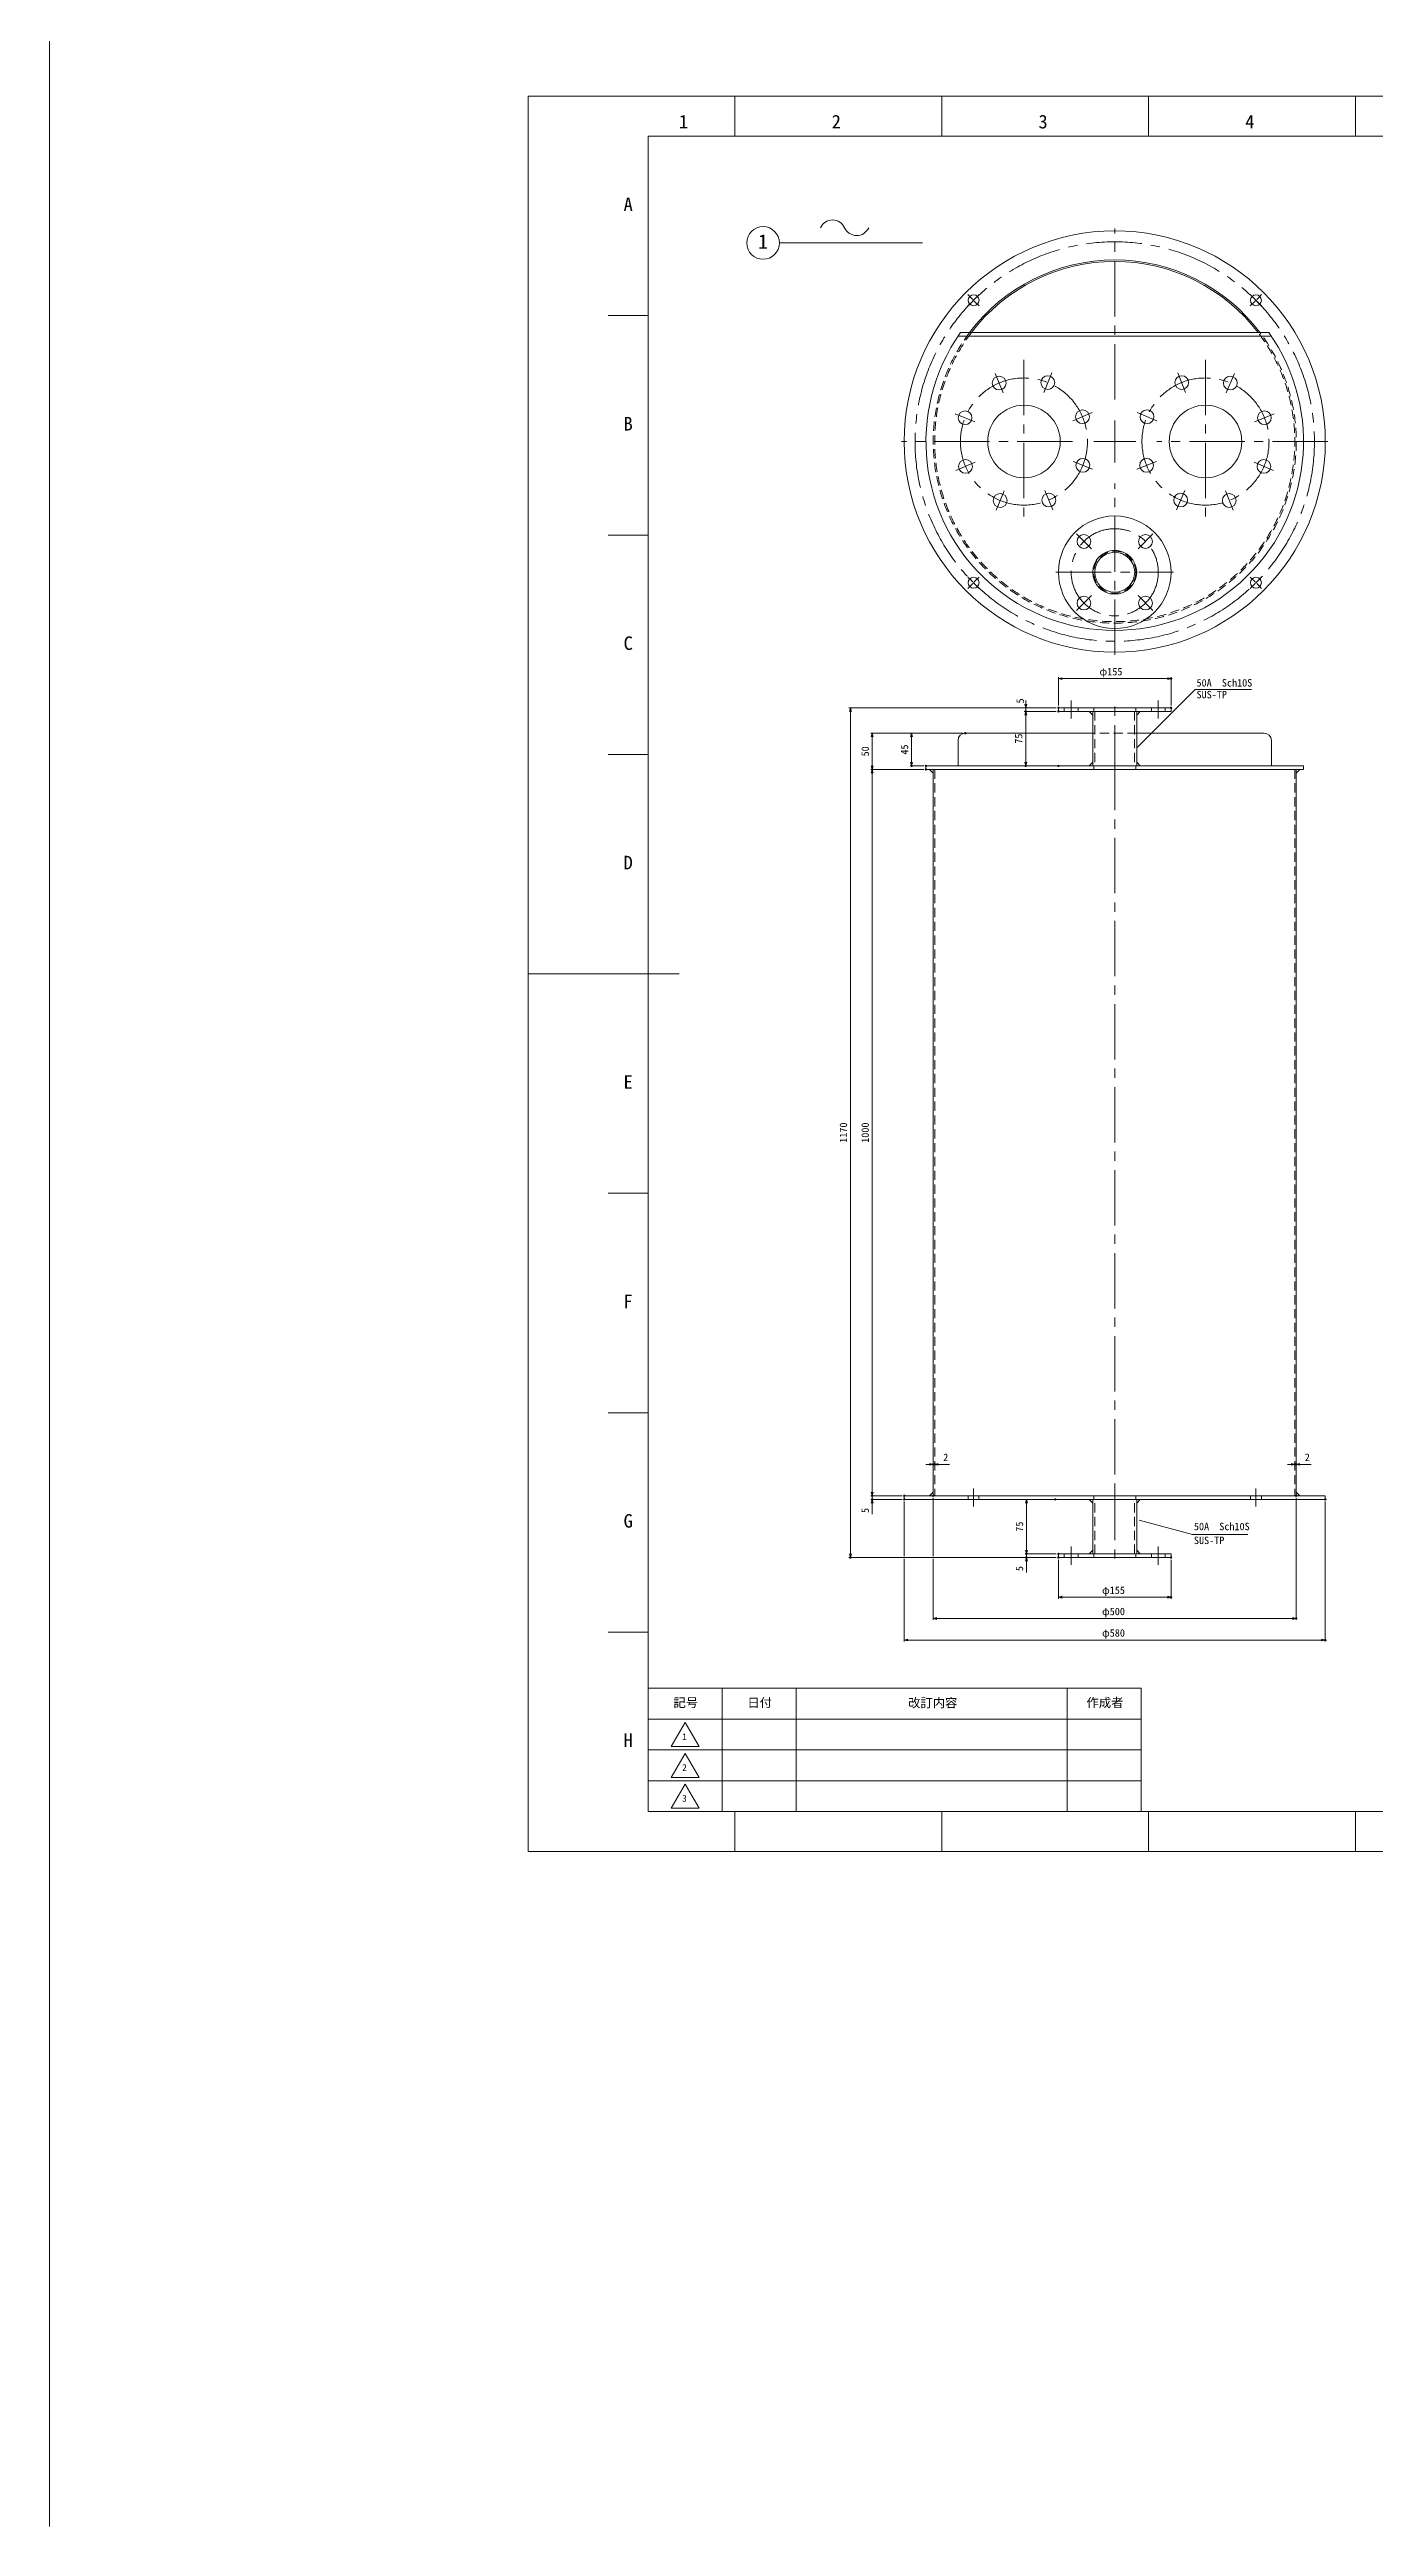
# Model space of a CAD drawing. Units: millimetres at full size. Extents: x -34906 to 7411, y -8440 to 3030.
# Drawn here: x -2950 to -1126, y -8440 to -5029 of the extents above; entities that cross this region are included whole.
import ezdxf
from ezdxf.enums import TextEntityAlignment as Align

# ---------------------------------------------------------------- set-up
doc = ezdxf.new("R2010")
doc.units = ezdxf.units.MM
doc.header["$LTSCALE"] = 4
doc.header["$PDMODE"] = 32
doc.header["$PDSIZE"] = 2
doc.linetypes.add('USER1', pattern=[28.575, 19.05, -3.175, 3.175, -3.175])
doc.linetypes.add('USER4', pattern=[4.7625, 3.175, -1.5875])
for name, color, linetype, lineweight in [('0-1_Defpoints', 7, 'Continuous', 18), ('0-2_01_外形線', 7, 'Continuous', 18), ('0-3_04_中心線', 7, 'USER1', 9), ('0-4_06_文字', 7, 'Continuous', 9), ('0-5_07_寸法線', 7, 'Continuous', 9), ('0-7_99_図枠', 7, 'Continuous', 18), ('0-9_10_補助線', 8, 'Continuous', 18), ('0-A_03_かくれ線', 6, 'USER4', 18)]:
    doc.layers.add(name, color=color, linetype=linetype, lineweight=lineweight)
doc.styles.add('ＭＳ ゴシック', font='')
doc.styles.get('ＭＳ ゴシック').set_extended_font_data('MS Gothic')

# ---------------------------------------------------------------- blocks, each defined once
blk = doc.blocks.new('AM_BALLOON1')
at = {"layer": '0-9_10_補助線', "color": 3, "lineweight": 9}
blk.add_circle((0, 0), 2.5, dxfattribs=at)

msp = doc.modelspace()

# ---------------------------------------------------------------- linework, layer by layer
at = {"layer": '0-1_Defpoints'}
msp.add_lwpolyline([(-2291.187, -7510.374), (1126.689, -7510.374), (1126.689, -5093.694), (-2291.187, -5093.694)], close=True, dxfattribs=at)
at = {"layer": '0-2_01_外形線'}
for p, q in [((-2950.481, -8439.841), (-2950.481, -0.144)), ((-1270.977, -5419.167), (-1695.712, -5419.167)), ((-1680.838, -5419.167), (-1285.85, -5419.167)), ((-1699.157, -5424.167), (-1267.532, -5424.167)), ((-1699.157, -5980.711), (-1699.157, -6015.711)), ((-1513.594, -5970.711), (-1689.157, -5970.711)), ((-1277.532, -5970.711), (-1453.094, -5970.711)), ((-1267.532, -5980.711), (-1267.532, -6015.711))]:
    msp.add_line(p, q, dxfattribs=at)
for points in [[(-1560.844, -5935.711), (-1405.844, -5935.711), (-1405.844, -5940.711), (-1560.844, -5940.711)], [(-1513.594, -5940.711), (-1513.594, -5945.711), (-1518.594, -5940.711)], [(-1513.594, -5940.711), (-1453.094, -5940.711), (-1453.094, -6015.711), (-1513.594, -6015.711)], [(-1453.094, -5940.711), (-1453.094, -5945.711), (-1448.094, -5940.711)], [(-1743.344, -6020.711), (-1223.344, -6020.711), (-1223.344, -6015.711), (-1743.344, -6015.711)], [(-1733.344, -6020.711), (-1733.344, -6025.711), (-1738.344, -6020.711)], [(-1733.344, -7020.711), (-1233.344, -7020.711), (-1233.344, -6020.711), (-1733.344, -6020.711)], [(-1513.594, -6015.711), (-1513.594, -6010.711), (-1518.594, -6015.711)], [(-1453.094, -6015.711), (-1453.094, -6010.711), (-1448.094, -6015.711)], [(-1233.344, -6020.711), (-1233.344, -6025.711), (-1228.344, -6020.711)], [(-1773.344, -7025.711), (-1193.344, -7025.711), (-1193.344, -7020.711), (-1773.344, -7020.711)], [(-1733.344, -7020.711), (-1733.344, -7015.711), (-1738.344, -7020.711)], [(-1233.344, -7020.711), (-1233.344, -7015.711), (-1228.344, -7020.711)], [(-1513.594, -7025.711), (-1513.594, -7030.711), (-1518.594, -7025.711)], [(-1513.594, -7100.711), (-1453.094, -7100.711), (-1453.094, -7025.711), (-1513.594, -7025.711)], [(-1453.094, -7025.711), (-1453.094, -7030.711), (-1448.094, -7025.711)], [(-1560.844, -7105.711), (-1405.844, -7105.711), (-1405.844, -7100.711), (-1560.844, -7100.711)], [(-1513.594, -7100.711), (-1513.594, -7095.711), (-1518.594, -7100.711)], [(-1453.094, -7100.711), (-1453.094, -7095.711), (-1448.094, -7100.711)]]:
    msp.add_lwpolyline(points, close=True, dxfattribs=at)
for centre, radius in [((-1483.337, -5569.15), 290), ((-1677.791, -5374.695), 7.5), ((-1288.882, -5374.695), 7.5), ((-1642.533, -5488.623), 9.5), ((-1575.566, -5488.039), 9.5), ((-1391.122, -5488.039), 9.5), ((-1324.155, -5488.623), 9.5), ((-1608.344, -5569.167), 50), ((-1358.344, -5569.167), 50), ((-1689.473, -5536.389), 9.5), ((-1527.8, -5534.978), 9.5), ((-1438.888, -5534.978), 9.5), ((-1277.216, -5536.389), 9.5), ((-1527.216, -5601.945), 9.5), ((-1439.473, -5601.945), 9.5), ((-1688.888, -5603.356), 9.5), ((-1277.8, -5603.356), 9.5), ((-1641.122, -5650.296), 9.5), ((-1574.155, -5649.712), 9.5), ((-1392.533, -5649.712), 9.5), ((-1325.566, -5650.296), 9.5), ((-1483.337, -5749.15), 77.5), ((-1525.763, -5706.723), 9.5), ((-1483.337, -5749.15), 30.25), ((-1483.337, -5749.15), 27.45), ((-1440.91, -5706.723), 9.5), ((-1677.791, -5763.604), 7.5), ((-1288.882, -5763.604), 7.5), ((-1525.763, -5791.576), 9.5), ((-1440.91, -5791.576), 9.5)]:
    msp.add_circle(centre, radius, dxfattribs=at)
for centre, radius, start, end in [((-1483.344, -5569.167), 250, 36.8699, 143.1301), ((-1483.344, -5569.167), 248, 37.21724, 142.78276), ((-1483.344, -5569.167), 260, 144.76558, 35.23442), ((-1689.157, -5980.711), 10, 90, 180), ((-1277.532, -5980.711), 10, 0, 90)]:
    msp.add_arc(centre, radius, start, end, dxfattribs=at)
at = {"layer": '0-3_04_中心線'}
for p, q in [((-1483.344, -5511.167), (-1483.344, -5275.667)), ((-1685.569, -5366.917), (-1678.852, -5373.635)), ((-1685.569, -5382.474), (-1678.852, -5375.756)), ((-1676.731, -5373.635), (-1670.013, -5366.917)), ((-1676.731, -5375.756), (-1670.013, -5382.474)), ((-1289.943, -5373.635), (-1296.661, -5366.917)), ((-1296.661, -5382.474), (-1289.943, -5375.756)), ((-1287.822, -5373.635), (-1281.104, -5366.917)), ((-1281.104, -5382.474), (-1287.822, -5375.756)), ((-1541.344, -5569.167), (-1776.844, -5569.167)), ((-1189.844, -5569.167), (-1425.344, -5569.167)), ((-1483.344, -5862.667), (-1483.344, -5627.167)), ((-1678.852, -5762.543), (-1685.569, -5755.826)), ((-1676.731, -5762.543), (-1670.013, -5755.826)), ((-1289.943, -5762.543), (-1296.661, -5755.826)), ((-1281.104, -5755.826), (-1287.822, -5762.543)), ((-1685.569, -5771.382), (-1678.852, -5764.665)), ((-1670.013, -5771.382), (-1676.731, -5764.665)), ((-1289.943, -5764.665), (-1296.661, -5771.382)), ((-1281.104, -5771.382), (-1287.822, -5764.665))]:
    msp.add_line(p, q, dxfattribs=at)
at = {"layer": '0-3_04_中心線', "linetype": 'Continuous'}
for p, q in [((-1678.322, -5374.165), (-1677.261, -5375.226)), ((-1678.322, -5375.226), (-1677.261, -5374.165)), ((-1289.413, -5375.226), (-1288.352, -5374.165)), ((-1288.352, -5375.226), (-1289.413, -5374.165)), ((-1483.344, -5598.167), (-1483.344, -5540.167)), ((-1454.344, -5569.167), (-1512.344, -5569.167)), ((-1678.322, -5764.134), (-1677.261, -5763.074)), ((-1677.261, -5764.134), (-1678.322, -5763.074)), ((-1288.352, -5764.134), (-1289.413, -5763.074)), ((-1288.352, -5763.074), (-1289.413, -5764.134))]:
    msp.add_line(p, q, dxfattribs=at)
at = {"layer": '0-3_04_中心線', "color": 1, "lineweight": 18}
for p, q in [((-1648.199, -5475.276), (-1636.867, -5501.971)), ((-1608.344, -5456.667), (-1608.344, -5681.667)), ((-1570.134, -5474.595), (-1580.998, -5501.483)), ((-1396.554, -5474.595), (-1385.69, -5501.483)), ((-1358.344, -5456.667), (-1358.344, -5681.667)), ((-1318.49, -5475.276), (-1329.821, -5501.971)), ((-1702.917, -5530.957), (-1676.029, -5541.821)), ((-1514.453, -5529.313), (-1541.147, -5540.644)), ((-1452.236, -5529.313), (-1425.541, -5540.644)), ((-1263.771, -5530.957), (-1290.66, -5541.821)), ((-1702.236, -5609.022), (-1675.541, -5597.691)), ((-1513.771, -5607.377), (-1540.66, -5596.514)), ((-1452.917, -5607.377), (-1426.029, -5596.514)), ((-1264.453, -5609.022), (-1291.147, -5597.691)), ((-1646.554, -5663.74), (-1635.69, -5636.852)), ((-1568.49, -5663.059), (-1579.821, -5636.364)), ((-1398.199, -5663.059), (-1386.867, -5636.364)), ((-1320.134, -5663.74), (-1330.998, -5636.852)), ((-1536.016, -5696.47), (-1515.51, -5716.976)), ((-1430.657, -5696.47), (-1451.163, -5716.976)), ((-1564.319, -5749.107), (-1402.319, -5749.107)), ((-1536.016, -5801.829), (-1515.51, -5781.323)), ((-1430.657, -5801.829), (-1451.163, -5781.323)), ((-1543.344, -5925.711), (-1543.344, -5950.711)), ((-1483.344, -6035.711), (-1483.344, -5925.711)), ((-1423.344, -5925.711), (-1423.344, -5950.711)), ((-1483.344, -6000.711), (-1483.344, -7040.711)), ((-1677.798, -7010.711), (-1677.798, -7035.711)), ((-1483.344, -7005.711), (-1483.344, -7115.711)), ((-1288.89, -7010.711), (-1288.89, -7035.711)), ((-1543.344, -7115.711), (-1543.344, -7090.711)), ((-1423.344, -7115.711), (-1423.344, -7090.711))]:
    msp.add_line(p, q, dxfattribs=at)
for centre, radius in [((-1483.344, -5569.167), 275.018), ((-1608.344, -5569.167), 87.5), ((-1358.344, -5569.167), 87.5), ((-1483.337, -5749.15), 60)]:
    msp.add_circle(centre, radius, dxfattribs=at)
at = {"layer": '0-4_06_文字'}
for p, q in [((-1451.795, -5989.963), (-1372.472, -5910.639)), ((-1372.472, -5910.639), (-1295.042, -5910.639)), ((-1449.691, -7054.203), (-1376.275, -7073.875)), ((-1376.275, -7073.875), (-1300.035, -7073.875))]:
    msp.add_line(p, q, dxfattribs=at)
at = {"layer": '0-5_07_寸法線', "color": 3, "lineweight": 18}
for p, q in [((-1945.114, -5295.808), (-1748.173, -5295.808)), ((-1560.844, -5932.711), (-1560.844, -5893.663)), ((-1555.844, -5895.663), (-1410.844, -5895.663)), ((-1405.844, -5932.711), (-1405.844, -5893.663)), ((-1605.937, -5930.711), (-1605.937, -5925.711)), ((-1563.844, -5935.711), (-1849.371, -5935.711)), ((-1847.371, -5940.711), (-1847.371, -7100.711)), ((-1563.844, -5935.711), (-1607.937, -5935.711)), ((-1563.844, -5940.711), (-1607.937, -5940.711)), ((-1563.844, -5940.711), (-1607.937, -5940.711)), ((-1605.937, -5935.711), (-1605.937, -5940.711)), ((-1605.937, -5945.711), (-1605.937, -5950.711)), ((-1605.937, -5945.711), (-1605.937, -6010.711)), ((-1692.157, -5970.711), (-1819.405, -5970.711)), ((-1817.405, -5975.711), (-1817.405, -6015.711)), ((-1692.157, -5970.711), (-1765.217, -5970.711)), ((-1763.217, -5975.711), (-1763.217, -6010.711)), ((-1746.344, -6020.711), (-1819.405, -6020.711)), ((-1746.344, -6020.711), (-1819.405, -6020.711)), ((-1817.405, -6025.711), (-1817.405, -7015.711)), ((-1746.344, -6015.711), (-1765.217, -6015.711)), ((-1563.844, -6015.711), (-1607.937, -6015.711)), ((-1738.344, -6977.437), (-1743.344, -6977.437)), ((-1733.344, -6974.437), (-1733.344, -6975.437)), ((-1733.344, -6977.437), (-1731.344, -6977.437)), ((-1731.344, -6974.437), (-1731.344, -6975.437)), ((-1726.344, -6977.437), (-1710.877, -6977.437)), ((-1240.344, -6977.437), (-1245.344, -6977.437)), ((-1235.344, -6974.437), (-1235.344, -6975.437)), ((-1235.344, -6977.437), (-1233.344, -6977.437)), ((-1233.344, -6974.437), (-1233.344, -6975.437)), ((-1228.344, -6977.437), (-1212.877, -6977.437)), ((-1776.344, -7020.711), (-1819.405, -7020.711)), ((-1776.344, -7020.711), (-1819.405, -7020.711)), ((-1817.405, -7015.711), (-1817.405, -7010.711)), ((-1817.405, -7020.711), (-1817.405, -7025.711)), ((-1733.344, -7023.711), (-1733.344, -7103.836)), ((-1233.344, -7023.711), (-1233.344, -7191.677)), ((-1776.344, -7025.711), (-1819.405, -7025.711)), ((-1817.405, -7030.711), (-1817.405, -7046.178)), ((-1773.344, -7028.711), (-1773.344, -7103.836)), ((-1568.354, -7025.711), (-1606.905, -7025.711)), ((-1604.905, -7030.711), (-1604.905, -7095.711)), ((-1193.344, -7028.711), (-1193.344, -7221.304)), ((-1604.905, -7095.711), (-1604.905, -7090.711)), ((-1563.844, -7105.711), (-1849.371, -7105.711)), ((-1773.344, -7107.586), (-1773.344, -7221.304)), ((-1733.344, -7107.586), (-1733.344, -7191.677)), ((-1563.844, -7100.711), (-1606.905, -7100.711)), ((-1563.844, -7100.711), (-1606.905, -7100.711)), ((-1563.844, -7105.711), (-1606.905, -7105.711)), ((-1604.905, -7100.711), (-1604.905, -7105.711)), ((-1604.905, -7110.711), (-1604.905, -7126.178)), ((-1560.844, -7108.711), (-1560.844, -7162.512)), ((-1405.844, -7108.711), (-1405.844, -7162.512)), ((-1555.844, -7160.512), (-1410.844, -7160.512)), ((-1728.344, -7189.677), (-1238.344, -7189.677)), ((-1768.344, -7219.304), (-1198.344, -7219.304))]:
    msp.add_line(p, q, dxfattribs=at)
at = {"layer": '0-5_07_寸法線'}
for p, q in [((-1560.844, -5895.663), (-1555.844, -5895.663)), ((-1405.844, -5895.663), (-1410.844, -5895.663)), ((-1605.937, -5935.711), (-1605.937, -5930.711)), ((-1847.371, -5935.711), (-1847.371, -5940.711)), ((-1605.937, -5940.711), (-1605.937, -5945.711)), ((-1605.937, -5940.711), (-1605.937, -5945.711)), ((-1817.405, -5970.711), (-1817.405, -5975.711)), ((-1763.217, -5970.711), (-1763.217, -5975.711)), ((-1817.405, -6020.711), (-1817.405, -6015.711)), ((-1817.405, -6020.711), (-1817.405, -6025.711)), ((-1763.217, -6015.711), (-1763.217, -6010.711)), ((-1605.937, -6015.711), (-1605.937, -6010.711)), ((-1733.344, -6977.437), (-1738.344, -6977.437)), ((-1731.344, -6977.437), (-1726.344, -6977.437)), ((-1235.344, -6977.437), (-1240.344, -6977.437)), ((-1233.344, -6977.437), (-1228.344, -6977.437)), ((-1817.405, -7020.711), (-1817.405, -7015.711)), ((-1817.405, -7020.711), (-1817.405, -7015.711)), ((-1817.405, -7025.711), (-1817.405, -7030.711)), ((-1604.905, -7025.711), (-1604.905, -7030.711)), ((-1847.371, -7105.711), (-1847.371, -7100.711)), ((-1604.905, -7100.711), (-1604.905, -7095.711)), ((-1604.905, -7100.711), (-1604.905, -7095.711)), ((-1604.905, -7105.711), (-1604.905, -7110.711)), ((-1560.844, -7160.512), (-1555.844, -7160.512)), ((-1405.844, -7160.512), (-1410.844, -7160.512)), ((-1733.344, -7189.677), (-1728.344, -7189.677)), ((-1233.344, -7189.677), (-1238.344, -7189.677)), ((-1773.344, -7219.304), (-1768.344, -7219.304)), ((-1193.344, -7219.304), (-1198.344, -7219.304))]:
    msp.add_line(p, q, dxfattribs=at)
for points in [[(-1555.844, -5897.003), (-1560.844, -5895.663), (-1555.844, -5894.323)], [(-1410.844, -5894.323), (-1405.844, -5895.663), (-1410.844, -5897.003)], [(-1604.598, -5930.711), (-1605.937, -5935.711), (-1607.277, -5930.711)], [(-1848.711, -5940.711), (-1847.371, -5935.711), (-1846.031, -5940.711)], [(-1607.277, -5945.711), (-1605.937, -5940.711), (-1604.598, -5945.711)], [(-1607.277, -5945.711), (-1605.937, -5940.711), (-1604.598, -5945.711)], [(-1818.745, -5975.711), (-1817.405, -5970.711), (-1816.065, -5975.711)], [(-1764.557, -5975.711), (-1763.217, -5970.711), (-1761.877, -5975.711)], [(-1816.065, -6015.711), (-1817.405, -6020.711), (-1818.745, -6015.711)], [(-1818.745, -6025.711), (-1817.405, -6020.711), (-1816.065, -6025.711)], [(-1761.877, -6010.711), (-1763.217, -6015.711), (-1764.557, -6010.711)], [(-1604.598, -6010.711), (-1605.937, -6015.711), (-1607.277, -6010.711)], [(-1738.344, -6976.097), (-1733.344, -6977.437), (-1738.344, -6978.776)], [(-1726.344, -6978.776), (-1731.344, -6977.437), (-1726.344, -6976.097)], [(-1240.344, -6976.097), (-1235.344, -6977.437), (-1240.344, -6978.776)], [(-1228.344, -6978.776), (-1233.344, -6977.437), (-1228.344, -6976.097)], [(-1816.065, -7015.711), (-1817.405, -7020.711), (-1818.745, -7015.711)], [(-1816.065, -7015.711), (-1817.405, -7020.711), (-1818.745, -7015.711)], [(-1818.745, -7030.711), (-1817.405, -7025.711), (-1816.065, -7030.711)], [(-1606.245, -7030.711), (-1604.905, -7025.711), (-1603.565, -7030.711)], [(-1846.031, -7100.711), (-1847.371, -7105.711), (-1848.711, -7100.711)], [(-1603.565, -7095.711), (-1604.905, -7100.711), (-1606.245, -7095.711)], [(-1603.565, -7095.711), (-1604.905, -7100.711), (-1606.245, -7095.711)], [(-1606.245, -7110.711), (-1604.905, -7105.711), (-1603.565, -7110.711)], [(-1555.844, -7161.852), (-1560.844, -7160.512), (-1555.844, -7159.173)], [(-1410.844, -7159.173), (-1405.844, -7160.512), (-1410.844, -7161.852)], [(-1728.344, -7191.017), (-1733.344, -7189.677), (-1728.344, -7188.338)], [(-1238.344, -7188.338), (-1233.344, -7189.677), (-1238.344, -7191.017)], [(-1768.344, -7220.644), (-1773.344, -7219.304), (-1768.344, -7217.965)], [(-1198.344, -7217.965), (-1193.344, -7219.304), (-1198.344, -7220.644)]]:
    msp.add_lwpolyline(points, dxfattribs=at)
at = {"layer": '0-5_07_寸法線', "lineweight": 18}
for centre, start, end in [((-1872.07, -5282.34), 24.22764, 155.57578), ((-1838.845, -5267.32), 204.22764, 335.57578)]:
    msp.add_arc(centre, 18.231, start, end, dxfattribs=at)
at = {"layer": '0-5_07_寸法線'}
for p in [(-1405.844, -5895.663), (-1605.937, -5940.711), (-1560.844, -5935.711), (-1560.844, -5935.711), (-1560.844, -5940.711), (-1405.844, -5935.711), (-1689.157, -5970.711), (-1817.405, -6020.711), (-1763.217, -6015.711), (-1743.344, -6015.711), (-1743.344, -6020.711), (-1605.937, -6015.711), (-1560.844, -6015.711), (-1733.344, -6977.437), (-1731.344, -6977.437), (-1235.344, -6977.437), (-1233.344, -6977.437), (-1817.405, -7020.711), (-1817.405, -7025.711), (-1773.344, -7020.711), (-1773.344, -7025.711), (-1773.344, -7025.711), (-1733.344, -7020.711), (-1565.354, -7025.711), (-1233.344, -7020.711), (-1193.344, -7025.711), (-1847.371, -7105.711), (-1604.905, -7100.711), (-1604.905, -7105.711), (-1560.844, -7100.711), (-1560.844, -7105.711), (-1560.844, -7105.711), (-1405.844, -7105.711), (-1405.844, -7160.512), (-1233.344, -7189.677), (-1193.344, -7219.304)]:
    msp.add_point(p, dxfattribs=at)
at = {"layer": '0-7_99_図枠'}
for p, q in [((-2006.364, -5148.851), (-2006.364, -5093.694)), ((-1721.541, -5148.851), (-1721.541, -5093.694)), ((-1436.718, -5148.851), (-1436.718, -5093.694)), ((-1151.895, -5148.851), (-1151.895, -5093.694)), ((-2125.886, -5395.809), (-2181.043, -5395.809)), ((-2125.886, -5697.925), (-2181.043, -5697.925)), ((-2125.886, -6000.041), (-2181.043, -6000.041)), ((-2291.187, -6302.157), (-2083.457, -6302.157)), ((-2125.886, -6604.273), (-2181.043, -6604.273)), ((-2125.886, -6906.389), (-2181.043, -6906.389)), ((-2125.886, -7208.504), (-2181.043, -7208.504)), ((-2024.057, -7455.463), (-2024.057, -7285.749)), ((-1922.228, -7455.463), (-1922.228, -7285.749)), ((-1548.857, -7455.463), (-1548.857, -7285.749)), ((-2125.886, -7328.177), (-1447.028, -7328.177)), ((-2125.886, -7370.606), (-1447.028, -7370.606)), ((-2125.886, -7413.035), (-1447.028, -7413.035)), ((-2006.364, -7510.374), (-2006.364, -7455.463)), ((-1721.541, -7510.374), (-1721.541, -7455.463)), ((-1436.718, -7510.374), (-1436.718, -7455.463)), ((-1151.895, -7510.374), (-1151.895, -7455.463))]:
    msp.add_line(p, q, dxfattribs=at)
for points in [[(-2125.886, -7455.463), (1071.532, -7455.463), (1071.532, -5148.851), (-2125.886, -5148.851)], [(-2125.886, -7455.463), (-1447.028, -7455.463), (-1447.028, -7285.749), (-2125.886, -7285.749)], [(-2094.064, -7366.1), (-2074.971, -7333.03), (-2055.878, -7366.1)], [(-2094.064, -7408.528), (-2074.971, -7375.458), (-2055.878, -7408.528)], [(-2094.064, -7450.957), (-2074.971, -7417.887), (-2055.878, -7450.957)]]:
    msp.add_lwpolyline(points, close=True, dxfattribs=at)
at = {"layer": '0-A_03_かくれ線'}
for p, q in [((-1552.844, -5940.711), (-1552.844, -5935.711)), ((-1533.844, -5940.711), (-1533.844, -5935.711)), ((-1512.344, -5935.711), (-1512.344, -5940.711)), ((-1510.794, -5940.711), (-1510.794, -6015.711)), ((-1455.894, -5940.711), (-1455.894, -6015.711)), ((-1454.344, -5935.711), (-1454.344, -5940.711)), ((-1432.844, -5940.711), (-1432.844, -5935.711)), ((-1413.844, -5940.711), (-1413.844, -5935.711)), ((-1453.094, -5970.711), (-1513.594, -5970.711)), ((-1731.344, -6020.711), (-1731.344, -7020.711)), ((-1512.344, -6015.711), (-1512.344, -6020.711)), ((-1454.344, -6015.711), (-1454.344, -6020.711)), ((-1235.344, -6020.711), (-1235.344, -7020.711)), ((-1685.298, -7020.711), (-1685.298, -7025.711)), ((-1670.298, -7020.711), (-1670.298, -7025.711)), ((-1512.344, -7025.711), (-1512.344, -7020.711)), ((-1454.344, -7025.711), (-1454.344, -7020.711)), ((-1296.39, -7020.711), (-1296.39, -7025.711)), ((-1281.39, -7020.711), (-1281.39, -7025.711)), ((-1510.794, -7100.711), (-1510.794, -7025.711)), ((-1455.894, -7100.711), (-1455.894, -7025.711)), ((-1552.844, -7100.711), (-1552.844, -7105.711)), ((-1533.844, -7100.711), (-1533.844, -7105.711)), ((-1512.344, -7105.711), (-1512.344, -7100.711)), ((-1454.344, -7105.711), (-1454.344, -7100.711)), ((-1432.844, -7100.711), (-1432.844, -7105.711)), ((-1413.844, -7100.711), (-1413.844, -7105.711))]:
    msp.add_line(p, q, dxfattribs=at)
msp.add_circle((-1483.337, -5749.15), 29, dxfattribs=at)
for radius, start, end in [(250, 143.1301, 36.8699), (248, 142.78276, 37.21724)]:
    msp.add_arc((-1483.344, -5569.167), radius, start, end, dxfattribs=at)

# ---------------------------------------------------------------- block references
at = {"layer": '0-4_06_文字', "xscale": 8.999455, "yscale": 8.999455}
msp.add_blockref('AM_BALLOON1', (-1967.64, -5295.79), dxfattribs=at)

# ---------------------------------------------------------------- texts
at = {"layer": '0-4_06_文字', "color": 134, "style": 'ＭＳ ゴシック'}
msp.add_text('1', height=19.79, dxfattribs=at).set_placement((-1974.421, -5309.565), align=Align.BOTTOM_LEFT)
at = {"layer": '0-4_06_文字', "style": 'ＭＳ ゴシック'}
for s, p in [('50A\u3000Sch10S', (-1370.716, -5909.577)), ('SUS-TP', (-1370.716, -5925.793)), ('50A\u3000Sch10S', (-1374.286, -7071.181)), ('SUS-TP', (-1374.286, -7090.303))]:
    msp.add_text(s, height=10.26, dxfattribs=at).set_placement(p, align=Align.BOTTOM_LEFT)
at = {"layer": '0-5_07_寸法線', "style": 'ＭＳ ゴシック'}
for s, p in [('φ155', (-1504.344, -5894.163)), ('2', (-1719.611, -6975.937)), ('2', (-1221.611, -6975.937)), ('φ155', (-1500.844, -7159.012)), ('φ500', (-1500.844, -7188.177)), ('φ580', (-1500.844, -7217.804))]:
    msp.add_text(s, height=10.26, dxfattribs=at).set_placement(p, align=Align.BOTTOM_LEFT)
for s, p in [('5', (-1605.437, -5929.766)), ('50', (-1818.905, -6002.711)), ('45', (-1764.717, -6000.211)), ('75', (-1607.437, -5985.211)), ('1170', (-1848.871, -6534.711)), ('1000', (-1818.905, -6534.711)), ('5', (-1818.905, -7044.445)), ('75', (-1606.405, -7070.211)), ('5', (-1606.405, -7124.445))]:
    msp.add_text(s, height=10.26, rotation=90, dxfattribs=at).set_placement(p, align=Align.BOTTOM_LEFT)
at = {"layer": '0-7_99_図枠', "style": 'ＭＳ ゴシック'}
for s, height, p in [('1', 18.66, (-2083.701, -5143.644)), ('2', 18.66, (-1873.21, -5143.644)), ('3', 18.66, (-1588.387, -5143.644)), ('4', 18.66, (-1303.564, -5143.644)), ('A', 18.66, (-2159.828, -5257.48)), ('B', 18.66, (-2159.828, -5559.596)), ('C', 18.66, (-2159.828, -5861.712)), ('D', 18.66, (-2159.828, -6163.828)), ('E', 18.66, (-2159.828, -6465.943)), ('F', 18.66, (-2159.828, -6768.059)), ('G', 18.66, (-2159.828, -7070.175)), ('記号', 12.44, (-2091.171, -7315.449)), ('日付', 12.44, (-1989.343, -7315.449)), ('改訂内容', 12.44, (-1767.943, -7315.738)), ('作成者', 12.44, (-1522.243, -7315.449)), ('H', 18.66, (-2159.828, -7372.291)), ('1', 9.332, (-2079.107, -7359.934)), ('2', 9.332, (-2079.107, -7402.363)), ('3', 9.332, (-2079.107, -7444.791))]:
    msp.add_text(s, height=height, dxfattribs=at).set_placement(p, align=Align.BOTTOM_LEFT)

doc.saveas('drawing.dxf')
